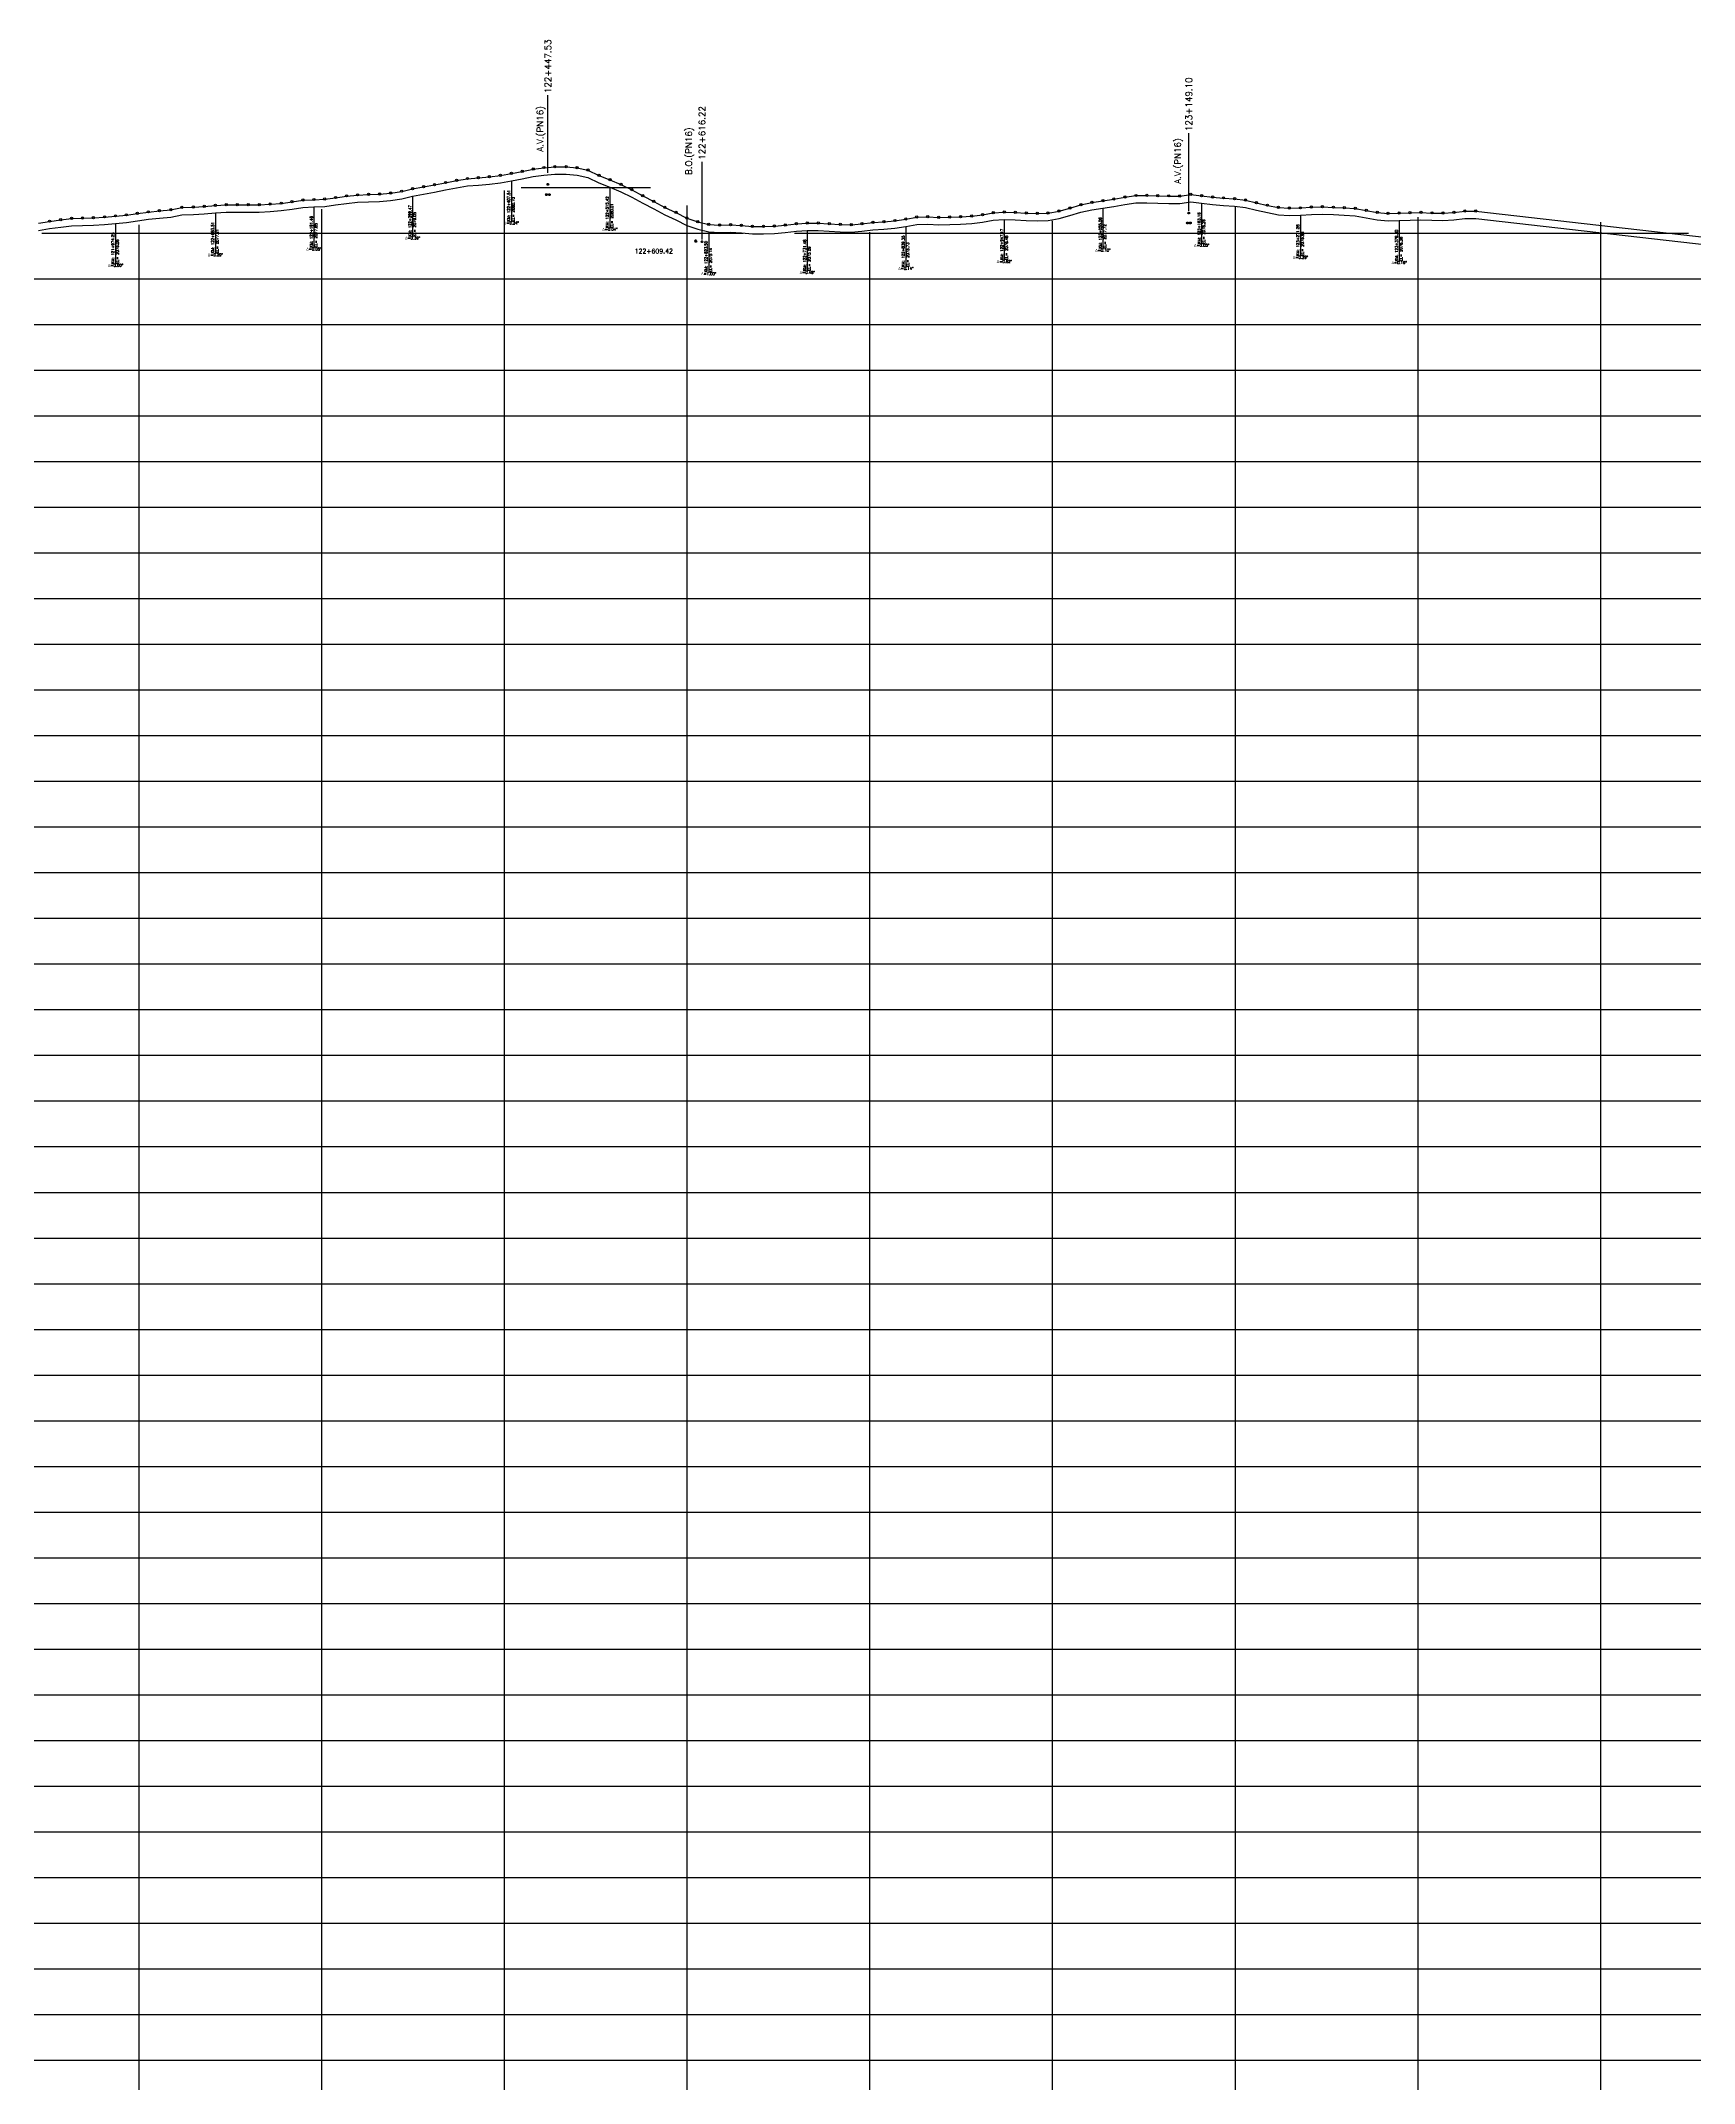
# Model space of a CAD drawing. Header units: metres. Extents: x 575895 to 634487, y 3214622 to 3222739.
# Drawn here: x 623495 to 625305, y 3217461 to 3219696 of the extents above; entities that cross this region are included whole.
import ezdxf

# ---------------------------------------------------------------- set-up
doc = ezdxf.new("R2010")
doc.units = ezdxf.units.M
for name, color, linetype in [('1405-05-17--km 74+000-133+000', 150, 'Continuous'), ('C-ROAD-PROF-GRID-MAJR', 8, 'Continuous'), ('C-ROAD-PROF-LABL', 92, 'Continuous'), ('C-ROAD-PROF-STAN-GEOM', 11, 'Continuous'), ('TXT', 2, 'Continuous'), ('V-CTRL-BMRK', 150, 'Continuous'), ('V-NODE', 1, 'Continuous')]:
    doc.layers.add(name, color=color, linetype=linetype)
doc.styles.add('RD', font='ROMAND.SHX', dxfattribs={"height": 3.5})
doc.styles.get("Standard").update_dxf_attribs({"font": 'romanc.shx', "height": 2})

msp = doc.modelspace()

# ---------------------------------------------------------------- linework, layer by layer
at = {"layer": '1405-05-17--km 74+000-133+000', "color": 150, "linetype": 'Continuous', "lineweight": -3, "ltscale": 2, "flags": 128}
for points in [[(623493, 3219496.4), (623505, 3219498.5), (623517.1, 3219500.2), (623529.1, 3219501.5), (623541, 3219501.9), (623553, 3219502.3), (623565.1, 3219503.2), (623577.1, 3219504.3), (623589.1, 3219505.4), (623601.1, 3219507), (623613.1, 3219508.7), (623625.2, 3219509.9), (623637.7, 3219511), (623649.7, 3219513.6), (623662.4, 3219514.1), (623674.3, 3219514.6), (623686.4, 3219515.8), (623698.4, 3219516.4), (623710.4, 3219516.4), (623722.4, 3219516.5), (623734.4, 3219516.6), (623746.4, 3219517.2), (623758.5, 3219518.2), (623770.4, 3219519.9), (623782.3, 3219521.7), (623794.3, 3219522.2), (623806.1, 3219522.8), (623818, 3219524.4), (623830.1, 3219526.2), (623842.1, 3219527.3), (623854.2, 3219527.8), (623866.2, 3219528.2), (623878.2, 3219529.3), (623890.4, 3219531.3), (623902.3, 3219534.2), (623914.4, 3219536.3), (623926.3, 3219538.5), (623938.4, 3219540.8), (623950.4, 3219543.2), (623962.4, 3219545.2), (623974.3, 3219546), (623986.4, 3219547.1), (623998.4, 3219548.8), (624010.4, 3219550.7), (624022.4, 3219553.1), (624034.4, 3219555.5), (624046, 3219557.2), (624058, 3219558), (624070.4, 3219558.2), (624082.3, 3219556.9), (624094.3, 3219554.6), (624106.3, 3219548.7), (624118.3, 3219543.8), (624130.3, 3219538.8), (624142.3, 3219533), (624154.3, 3219526.5), (624166.3, 3219520.1), (624178.4, 3219513.6), (624190.5, 3219508), (624202.5, 3219502.1), (624214.4, 3219497.9), (624226.4, 3219495.1), (624238.4, 3219494.4), (624250.4, 3219494.5), (624262.3, 3219493.9), (624274.3, 3219492.9), (624286.4, 3219492.9), (624298.3, 3219493.1), (624310.3, 3219494.2), (624322.4, 3219495.6), (624334.3, 3219496.6), (624346.4, 3219496.6), (624358.4, 3219495.8), (624370.4, 3219495), (624382.4, 3219494.8), (624394.2, 3219495.9), (624406.2, 3219497.1), (624418.3, 3219498), (624430.2, 3219499.2), (624442.2, 3219501), (624454.2, 3219503.1), (624466.2, 3219503.3), (624478.2, 3219502.7), (624490.2, 3219503), (624502.2, 3219503.4), (624514.3, 3219504.1), (624526.3, 3219505.6), (624537.9, 3219507.7), (624550, 3219508.5), (624562, 3219508), (624574, 3219507.3), (624586, 3219507.1), (624597.9, 3219507.3), (624610, 3219509.5), (624621.9, 3219513), (624633.9, 3219516.6), (624645.9, 3219519.2), (624657.9, 3219520.9), (624669.9, 3219522.8), (624682, 3219524.8), (624694, 3219526.6), (624706, 3219526.8), (624718, 3219526.5), (624730, 3219526.2), (624742, 3219525.9), (624754.1, 3219527.7), (624766, 3219526.3), (624778, 3219525), (624789.9, 3219524), (624802.1, 3219523.2), (624814, 3219521.6), (624826, 3219518.8), (624838, 3219516), (624850.1, 3219513.6), (624862.1, 3219512.9), (624874.1, 3219513.1), (624886.2, 3219513.9), (624898.2, 3219514.2), (624910.2, 3219513.8), (624922.1, 3219513.3), (624934.1, 3219512.5), (624946.2, 3219510.4), (624958.2, 3219508.1), (624970.1, 3219507.2), (624982.2, 3219507.3), (624994.1, 3219507.8), (625006.1, 3219508.1), (625018.1, 3219507.6), (625030.1, 3219507.3), (625042.1, 3219508.2), (625054.1, 3219509.6), (625066.1, 3219509.6), (625319.5, 3219480.8)], [(623493, 3219488.4), (623505, 3219490.5), (623517.1, 3219492.2), (623529.1, 3219493.5), (623541, 3219493.9), (623553, 3219494.3), (623565.1, 3219495.2), (623577.1, 3219496.3), (623589.1, 3219497.4), (623601.1, 3219499), (623613.1, 3219500.7), (623625.2, 3219501.9), (623637.7, 3219503), (623649.7, 3219505.6), (623662.4, 3219506.1), (623674.3, 3219506.6), (623686.4, 3219507.8), (623698.4, 3219508.4), (623710.4, 3219508.4), (623722.4, 3219508.5), (623734.4, 3219508.6), (623746.4, 3219509.2), (623758.5, 3219510.2), (623770.4, 3219511.9), (623782.3, 3219513.7), (623794.3, 3219514.2), (623806.1, 3219514.8), (623818, 3219516.4), (623830.1, 3219518.2), (623842.1, 3219519.3), (623854.2, 3219519.8), (623866.2, 3219520.2), (623878.2, 3219521.3), (623890.4, 3219523.3), (623902.3, 3219526.2), (623914.4, 3219528.3), (623926.3, 3219530.5), (623938.4, 3219532.8), (623950.4, 3219535.2), (623962.4, 3219537.2), (623974.3, 3219538), (623986.4, 3219539.1), (623998.4, 3219540.8), (624010.4, 3219542.7), (624022.4, 3219545.1), (624034.4, 3219547.5), (624046, 3219549.2), (624058, 3219550), (624070.4, 3219550.2), (624082.3, 3219548.9), (624094.3, 3219546.6), (624106.3, 3219540.7), (624118.3, 3219535.8), (624130.3, 3219530.8), (624142.3, 3219525), (624154.3, 3219518.5), (624166.3, 3219512.1), (624178.4, 3219505.6), (624190.5, 3219500), (624202.5, 3219494.1), (624214.4, 3219489.9), (624226.4, 3219487.1), (624238.4, 3219486.4), (624250.4, 3219486.5), (624262.3, 3219485.9), (624274.3, 3219484.9), (624286.4, 3219484.9), (624298.3, 3219485.1), (624310.3, 3219486.2), (624322.4, 3219487.6), (624334.3, 3219488.6), (624346.4, 3219488.6), (624358.4, 3219487.8), (624370.4, 3219487), (624382.4, 3219486.8), (624394.2, 3219487.9), (624406.2, 3219489.1), (624418.3, 3219490), (624430.2, 3219491.2), (624442.2, 3219493), (624454.2, 3219495.1), (624466.2, 3219495.3), (624478.2, 3219494.7), (624490.2, 3219495), (624502.2, 3219495.4), (624514.3, 3219496.1), (624526.3, 3219497.6), (624537.9, 3219499.7), (624550, 3219500.5), (624562, 3219500), (624574, 3219499.3), (624586, 3219499.1), (624597.9, 3219499.3), (624610, 3219501.5), (624621.9, 3219505), (624633.9, 3219508.6), (624645.9, 3219511.2), (624657.9, 3219512.9), (624669.9, 3219514.8), (624682, 3219516.8), (624694, 3219518.6), (624706, 3219518.8), (624718, 3219518.5), (624730, 3219518.2), (624742, 3219517.9), (624754.1, 3219519.7), (624766, 3219518.3), (624778, 3219517), (624789.9, 3219516), (624802.1, 3219515.2), (624814, 3219513.6), (624826, 3219510.8), (624838, 3219508), (624850.1, 3219505.6), (624862.1, 3219504.9), (624874.1, 3219505.1), (624886.2, 3219505.9), (624898.2, 3219506.2), (624910.2, 3219505.8), (624922.1, 3219505.3), (624934.1, 3219504.5), (624946.2, 3219502.4), (624958.2, 3219500.1), (624970.1, 3219499.2), (624982.2, 3219499.3), (624994.1, 3219499.8), (625006.1, 3219500.1), (625018.1, 3219499.6), (625030.1, 3219499.3), (625042.1, 3219500.2), (625054.1, 3219501.6), (625066.1, 3219501.6), (625319.5, 3219472.8)]]:
    msp.add_lwpolyline(points, dxfattribs=at)
at = {"layer": 'C-ROAD-PROF-GRID-MAJR', "color": 8, "linetype": 'Continuous', "lineweight": -3, "ltscale": 0.6}
for p, q in [((624021.1, 3219535.7), (624162.9, 3219535.7)), ((623802.9, 3215235.7), (623802.9, 3219511.8)), ((624002.9, 3215235.7), (624002.9, 3219532.4)), ((624202.9, 3215235.7), (624202.9, 3219516)), ((624802.9, 3215235.7), (624802.9, 3219514)), ((623602.9, 3215235.7), (623602.9, 3219494.7)), ((624602.9, 3215235.7), (624602.9, 3219499.2)), ((625002.9, 3215235.7), (625002.9, 3219503.2)), ((625202.9, 3215235.7), (625202.9, 3219497.6)), ((623496.5, 3219485.7), (624264.3, 3219485.7)), ((624320.2, 3219485.7), (625298.9, 3219485.7)), ((624402.9, 3215235.7), (624402.9, 3219486.8)), ((622132.5, 3219435.7), (625756.5, 3219435.7)), ((621813.6, 3219385.7), (626979.7, 3219385.7)), ((621345.2, 3219335.7), (628053.3, 3219335.7)), ((620244.8, 3219285.7), (628811.9, 3219285.7)), ((620175.2, 3219235.7), (628858.8, 3219235.7)), ((620052, 3219185.7), (628966.4, 3219185.7)), ((619796.3, 3219135.7), (629166.5, 3219135.7)), ((618924.6, 3219085.7), (629197.9, 3219085.7)), ((618599.9, 3219035.7), (629277.8, 3219035.7)), ((618328.5, 3218985.7), (634202.9, 3218985.7)), ((618045.3, 3218935.7), (634202.9, 3218935.7)), ((589229.7, 3218885.7), (634202.9, 3218885.7)), ((588839, 3218835.7), (634202.9, 3218835.7)), ((588788.5, 3218785.7), (634202.9, 3218785.7)), ((588574.1, 3218735.7), (634202.9, 3218735.7)), ((587846.2, 3218685.7), (634202.9, 3218685.7)), ((587471.4, 3218635.7), (634202.9, 3218635.7)), ((587402.3, 3218585.7), (634202.9, 3218585.7)), ((586879.5, 3218535.7), (634202.9, 3218535.7)), ((586834, 3218485.7), (634202.9, 3218485.7)), ((586802.6, 3218435.7), (634202.9, 3218435.7)), ((586657.4, 3218385.7), (634202.9, 3218385.7)), ((586394.3, 3218335.7), (634202.9, 3218335.7)), ((586104.8, 3218285.7), (634202.9, 3218285.7)), ((585771.4, 3218235.7), (634202.9, 3218235.7)), ((585413.8, 3218185.7), (634202.9, 3218185.7)), ((583461.1, 3218135.7), (634202.9, 3218135.7)), ((583425.8, 3218085.7), (634202.9, 3218085.7)), ((583390.7, 3218035.7), (634202.9, 3218035.7)), ((583124, 3217985.7), (634202.9, 3217985.7)), ((581945.1, 3217935.7), (634202.9, 3217935.7)), ((581633, 3217885.7), (634202.9, 3217885.7)), ((581370.7, 3217835.7), (634202.9, 3217835.7)), ((580454.3, 3217785.7), (634202.9, 3217785.7)), ((579879.4, 3217735.7), (634202.9, 3217735.7)), ((579207.9, 3217685.7), (634202.9, 3217685.7)), ((578887.7, 3217635.7), (634202.9, 3217635.7)), ((578337, 3217585.7), (634202.9, 3217585.7)), ((577365.6, 3217535.7), (634202.9, 3217535.7)), ((577266.7, 3217485.7), (634202.9, 3217485.7))]:
    msp.add_line(p, q, dxfattribs=at)
at = {"layer": 'C-ROAD-PROF-LABL', "color": 92, "linetype": 'Continuous', "lineweight": -3}
for p, q in [((624050.4, 3219551.7), (624050.4, 3219636.7)), ((624752, 3219510.1), (624752, 3219595.1)), ((624219.1, 3219478.7), (624219.1, 3219563.7))]:
    msp.add_line(p, q, dxfattribs=at)
at = {"layer": 'C-ROAD-PROF-STAN-GEOM', "color": 11, "linetype": 'Continuous', "lineweight": -3}
for p, q in [((624010.4, 3219542.7), (624010.4, 3219497.7)), ((624118.3, 3219535.8), (624118.3, 3219490.8)), ((623794.3, 3219514.2), (623794.3, 3219469.2)), ((623902.3, 3219526.2), (623902.3, 3219481.2)), ((624657.9, 3219512.9), (624657.9, 3219467.9)), ((624766, 3219518.3), (624766, 3219473.3)), ((623577.1, 3219496.3), (623577.1, 3219451.3)), ((623686.4, 3219507.8), (623686.4, 3219462.8)), ((624334.3, 3219488.6), (624334.3, 3219443.6)), ((624442.2, 3219493), (624442.2, 3219448)), ((624550, 3219500.5), (624550, 3219455.5)), ((624874.1, 3219505.1), (624874.1, 3219460.1)), ((624982.2, 3219499.3), (624982.2, 3219454.3)), ((624226.4, 3219487.1), (624226.4, 3219442.1))]:
    msp.add_line(p, q, dxfattribs=at)
at = {"layer": 'V-CTRL-BMRK'}
for p, q in [((624049.1, 3219538.9), (624051.6, 3219538.9)), ((624050.4, 3219537.6), (624050.4, 3219540.1)), ((624047.5, 3219527.8), (624050, 3219527.8)), ((624047.6, 3219527.8), (624050.1, 3219527.8)), ((624047.6, 3219527.7), (624050.1, 3219527.7)), ((624048.7, 3219526.5), (624048.7, 3219529)), ((624048.8, 3219526.5), (624048.8, 3219529)), ((624048.8, 3219526.5), (624048.8, 3219529)), ((624050.7, 3219527.8), (624053.2, 3219527.8)), ((624050.7, 3219527.8), (624053.2, 3219527.8)), ((624050.8, 3219527.7), (624053.3, 3219527.7)), ((624052, 3219526.5), (624052, 3219529)), ((624052, 3219526.5), (624052, 3219529)), ((624052.1, 3219526.5), (624052.1, 3219529)), ((624749.2, 3219496.8), (624751.7, 3219496.8)), ((624749.2, 3219496.7), (624751.7, 3219496.7)), ((624749.2, 3219496.6), (624751.7, 3219496.6)), ((624750.4, 3219495.5), (624750.4, 3219498)), ((624750.4, 3219495.5), (624750.4, 3219498)), ((624750.4, 3219495.4), (624750.4, 3219497.9)), ((624750.7, 3219507.6), (624753.2, 3219507.6)), ((624752, 3219506.4), (624752, 3219508.9)), ((624752.3, 3219496.6), (624754.8, 3219496.6)), ((624752.3, 3219496.6), (624754.8, 3219496.6)), ((624752.4, 3219496.8), (624754.9, 3219496.8)), ((624753.5, 3219495.3), (624753.5, 3219497.8)), ((624753.5, 3219495.3), (624753.5, 3219497.8)), ((624753.7, 3219495.6), (624753.7, 3219498.1)), ((624211, 3219477.3), (624213.5, 3219477.3)), ((624211, 3219476.5), (624213.5, 3219476.5)), ((624211, 3219476.5), (624213.5, 3219476.5)), ((624212.2, 3219476.1), (624212.2, 3219478.6)), ((624212.3, 3219475.3), (624212.3, 3219477.8)), ((624212.3, 3219475.2), (624212.3, 3219477.7)), ((624217.8, 3219476.2), (624220.3, 3219476.2)), ((624219.1, 3219475), (624219.1, 3219477.5))]:
    msp.add_line(p, q, dxfattribs=at)
at = {"layer": 'V-CTRL-BMRK', "const_width": 0.962}
for points in [[(624049.9, 3219538.9, 0.414214), (624050.4, 3219538.4, 1)], [(624050.9, 3219538.9, 0.414214), (624050.4, 3219539.3, 1)], [(624048.3, 3219527.8, 0.414214), (624048.7, 3219527.3, 1)], [(624048.4, 3219527.8, 0.414214), (624048.8, 3219527.3, 1)], [(624048.4, 3219527.7, 0.414214), (624048.8, 3219527.3, 1)], [(624049.2, 3219527.8, 0.414214), (624048.7, 3219528.2, 1)], [(624049.3, 3219527.8, 0.414214), (624048.8, 3219528.2, 1)], [(624049.3, 3219527.7, 0.414214), (624048.8, 3219528.2, 1)], [(624051.5, 3219527.8, 0.414214), (624052, 3219527.3, 1)], [(624051.5, 3219527.8, 0.414214), (624052, 3219527.3, 1)], [(624051.6, 3219527.7, 0.414214), (624052.1, 3219527.2, 1)], [(624052.4, 3219527.8, 0.414214), (624052, 3219528.2, 1)], [(624052.4, 3219527.8, 0.414214), (624052, 3219528.2, 1)], [(624052.6, 3219527.7, 0.414214), (624052.1, 3219528.2, 1)], [(624749.9, 3219496.6, 0.414214), (624750.4, 3219496.1, 1)], [(624749.9, 3219496.8, 0.414214), (624750.4, 3219496.3, 1)], [(624749.9, 3219496.7, 0.414214), (624750.4, 3219496.3, 1)], [(624750.9, 3219496.8, 0.414214), (624750.4, 3219497.2, 1)], [(624750.9, 3219496.7, 0.414214), (624750.4, 3219497.2, 1)], [(624750.9, 3219496.6, 0.414214), (624750.4, 3219497.1, 1)], [(624751.5, 3219507.6, 0.414214), (624752, 3219507.1, 1)], [(624752.4, 3219507.6, 0.414214), (624752, 3219508.1, 1)], [(624753.1, 3219496.6, 0.414214), (624753.5, 3219496.1, 1)], [(624753.1, 3219496.6, 0.414214), (624753.5, 3219496.1, 1)], [(624753.2, 3219496.8, 0.414214), (624753.7, 3219496.3, 1)], [(624754, 3219496.6, 0.414214), (624753.5, 3219497, 1)], [(624754, 3219496.6, 0.414214), (624753.5, 3219497, 1)], [(624754.1, 3219496.8, 0.414214), (624753.7, 3219497.3, 1)], [(624211.8, 3219477.3, 0.414214), (624212.2, 3219476.8, 1)], [(624211.8, 3219476.5, 0.414214), (624212.3, 3219476, 1)], [(624211.8, 3219476.5, 0.414214), (624212.3, 3219476, 1)], [(624212.7, 3219477.3, 0.414214), (624212.2, 3219477.8, 1)], [(624212.8, 3219476.5, 0.414214), (624212.3, 3219477, 1)], [(624212.8, 3219476.5, 0.414214), (624212.3, 3219476.9, 1)], [(624218.6, 3219476.2, 0.414214), (624219.1, 3219475.7, 1)], [(624219.6, 3219476.2, 0.414214), (624219.1, 3219476.7, 1)]]:
    msp.add_lwpolyline(points, format="xyb", dxfattribs=at)
at = {"layer": 'V-CTRL-BMRK'}
for centre in [(624050.4, 3219538.9), (624048.7, 3219527.8), (624048.8, 3219527.8), (624048.8, 3219527.7), (624052, 3219527.8), (624052, 3219527.8), (624052.1, 3219527.7), (624750.4, 3219496.6), (624750.4, 3219496.8), (624750.4, 3219496.7), (624752, 3219507.6), (624753.5, 3219496.6), (624753.5, 3219496.6), (624753.7, 3219496.8), (624212.2, 3219477.3), (624212.3, 3219476.5), (624212.3, 3219476.5), (624219.1, 3219476.2)]:
    msp.add_circle(centre, 0.962, dxfattribs=at)
at = {"layer": 'V-NODE', "lineweight": -2}
for p, q in [((624034.4, 3219555.7), (624034.4, 3219555.7)), ((624046, 3219557.4), (624046, 3219557.4)), ((624058, 3219558.2), (624058, 3219558.2)), ((624070.4, 3219558.4), (624070.4, 3219558.4)), ((624082.3, 3219557.1), (624082.3, 3219557.1)), ((623902.3, 3219534.4), (623902.3, 3219534.4)), ((623914.4, 3219536.5), (623914.4, 3219536.5)), ((623926.3, 3219538.7), (623926.3, 3219538.7)), ((623938.4, 3219541), (623938.4, 3219541)), ((623950.4, 3219543.4), (623950.4, 3219543.4)), ((623962.4, 3219545.4), (623962.4, 3219545.4)), ((623974.3, 3219546.2), (623974.3, 3219546.2)), ((623986.4, 3219547.3), (623986.4, 3219547.3)), ((623998.4, 3219549), (623998.4, 3219549)), ((624010.4, 3219550.9), (624010.4, 3219550.9)), ((624022.4, 3219553.3), (624022.4, 3219553.3)), ((624094.3, 3219554.8), (624094.3, 3219554.8)), ((624106.3, 3219548.9), (624106.3, 3219548.9)), ((624118.3, 3219544), (624118.3, 3219544)), ((624130.3, 3219539), (624130.3, 3219539)), ((623637.7, 3219511.2), (623637.7, 3219511.2)), ((623649.7, 3219513.8), (623649.7, 3219513.8)), ((623662.4, 3219514.3), (623662.4, 3219514.3)), ((623674.3, 3219514.8), (623674.3, 3219514.8)), ((623686.4, 3219516), (623686.4, 3219516)), ((623698.4, 3219516.6), (623698.4, 3219516.6)), ((623710.4, 3219516.6), (623710.4, 3219516.6)), ((623722.4, 3219516.7), (623722.4, 3219516.7)), ((623734.4, 3219516.8), (623734.4, 3219516.8)), ((623746.4, 3219517.4), (623746.4, 3219517.4)), ((623758.5, 3219518.4), (623758.5, 3219518.4)), ((623770.4, 3219520.1), (623770.4, 3219520.1)), ((623782.3, 3219521.9), (623782.3, 3219521.9)), ((623794.3, 3219522.4), (623794.3, 3219522.4)), ((623806.1, 3219523), (623806.1, 3219523)), ((623818, 3219524.6), (623818, 3219524.6)), ((623830.1, 3219526.4), (623830.1, 3219526.4)), ((623842.1, 3219527.5), (623842.1, 3219527.5)), ((623854.2, 3219528), (623854.2, 3219528)), ((623866.2, 3219528.4), (623866.2, 3219528.4)), ((623878.2, 3219529.5), (623878.2, 3219529.5)), ((623890.4, 3219531.5), (623890.4, 3219531.5)), ((624142.3, 3219533.2), (624142.3, 3219533.2)), ((624154.3, 3219526.7), (624154.3, 3219526.7)), ((624166.3, 3219520.3), (624166.3, 3219520.3)), ((624178.4, 3219513.8), (624178.4, 3219513.8)), ((624621.9, 3219513.2), (624621.9, 3219513.2)), ((624633.9, 3219516.8), (624633.9, 3219516.8)), ((624645.9, 3219519.4), (624645.9, 3219519.4)), ((624657.9, 3219521.1), (624657.9, 3219521.1)), ((624669.9, 3219523), (624669.9, 3219523)), ((624682, 3219525), (624682, 3219525)), ((624694, 3219526.8), (624694, 3219526.8)), ((624706, 3219527), (624706, 3219527)), ((624718, 3219526.7), (624718, 3219526.7)), ((624730, 3219526.4), (624730, 3219526.4)), ((624742, 3219526.1), (624742, 3219526.1)), ((624754.1, 3219527.9), (624754.1, 3219527.9)), ((624766, 3219526.5), (624766, 3219526.5)), ((624778, 3219525.2), (624778, 3219525.2)), ((624789.9, 3219524.2), (624789.9, 3219524.2)), ((624802.1, 3219523.4), (624802.1, 3219523.4)), ((624814, 3219521.8), (624814, 3219521.8)), ((624826, 3219519), (624826, 3219519)), ((624838, 3219516.2), (624838, 3219516.2)), ((624850.1, 3219513.8), (624850.1, 3219513.8)), ((624862.1, 3219513.1), (624862.1, 3219513.1)), ((624874.1, 3219513.3), (624874.1, 3219513.3)), ((624886.2, 3219514.1), (624886.2, 3219514.1)), ((624898.2, 3219514.4), (624898.2, 3219514.4)), ((624910.2, 3219514), (624910.2, 3219514)), ((624922.1, 3219513.5), (624922.1, 3219513.5)), ((624934.1, 3219512.7), (624934.1, 3219512.7)), ((623505, 3219498.7), (623505, 3219498.7)), ((623517.1, 3219500.4), (623517.1, 3219500.4)), ((623529.1, 3219501.7), (623529.1, 3219501.7)), ((623541, 3219502.1), (623541, 3219502.1)), ((623553, 3219502.5), (623553, 3219502.5)), ((623565.1, 3219503.4), (623565.1, 3219503.4)), ((623577.1, 3219504.5), (623577.1, 3219504.5)), ((623589.1, 3219505.6), (623589.1, 3219505.6)), ((623601.1, 3219507.2), (623601.1, 3219507.2)), ((623613.1, 3219508.9), (623613.1, 3219508.9)), ((623625.2, 3219510.1), (623625.2, 3219510.1)), ((624190.5, 3219508.2), (624190.5, 3219508.2)), ((624202.5, 3219502.3), (624202.5, 3219502.3)), ((624214.4, 3219498.1), (624214.4, 3219498.1)), ((624226.4, 3219495.3), (624226.4, 3219495.3)), ((624238.4, 3219494.6), (624238.4, 3219494.6)), ((624250.4, 3219494.7), (624250.4, 3219494.7)), ((624262.3, 3219494.1), (624262.3, 3219494.1)), ((624274.3, 3219493.1), (624274.3, 3219493.1)), ((624286.4, 3219493.1), (624286.4, 3219493.1)), ((624298.3, 3219493.3), (624298.3, 3219493.3)), ((624310.3, 3219494.4), (624310.3, 3219494.4)), ((624322.4, 3219495.8), (624322.4, 3219495.8)), ((624334.3, 3219496.8), (624334.3, 3219496.8)), ((624346.4, 3219496.8), (624346.4, 3219496.8)), ((624358.4, 3219496), (624358.4, 3219496)), ((624370.4, 3219495.2), (624370.4, 3219495.2)), ((624382.4, 3219495), (624382.4, 3219495)), ((624394.2, 3219496.1), (624394.2, 3219496.1)), ((624406.2, 3219497.3), (624406.2, 3219497.3)), ((624418.3, 3219498.2), (624418.3, 3219498.2)), ((624430.2, 3219499.4), (624430.2, 3219499.4)), ((624442.2, 3219501.2), (624442.2, 3219501.2)), ((624454.2, 3219503.3), (624454.2, 3219503.3)), ((624466.2, 3219503.5), (624466.2, 3219503.5)), ((624478.2, 3219502.9), (624478.2, 3219502.9)), ((624490.2, 3219503.2), (624490.2, 3219503.2)), ((624502.2, 3219503.6), (624502.2, 3219503.6)), ((624514.3, 3219504.3), (624514.3, 3219504.3)), ((624526.3, 3219505.8), (624526.3, 3219505.8)), ((624537.9, 3219507.9), (624537.9, 3219507.9)), ((624550, 3219508.7), (624550, 3219508.7)), ((624562, 3219508.2), (624562, 3219508.2)), ((624574, 3219507.5), (624574, 3219507.5)), ((624586, 3219507.3), (624586, 3219507.3)), ((624597.9, 3219507.5), (624597.9, 3219507.5)), ((624610, 3219509.7), (624610, 3219509.7)), ((624946.2, 3219510.6), (624946.2, 3219510.6)), ((624958.2, 3219508.3), (624958.2, 3219508.3)), ((624970.1, 3219507.4), (624970.1, 3219507.4)), ((624982.2, 3219507.5), (624982.2, 3219507.5)), ((624994.1, 3219508), (624994.1, 3219508)), ((625006.1, 3219508.3), (625006.1, 3219508.3)), ((625018.1, 3219507.8), (625018.1, 3219507.8)), ((625030.1, 3219507.5), (625030.1, 3219507.5)), ((625042.1, 3219508.4), (625042.1, 3219508.4)), ((625054.1, 3219509.8), (625054.1, 3219509.8)), ((625066.1, 3219509.8), (625066.1, 3219509.8))]:
    msp.add_line(p, q, dxfattribs=at)
for centre in [(624034.4, 3219555.7), (624046, 3219557.4), (624058, 3219558.2), (624070.4, 3219558.4), (624082.3, 3219557.1), (624094.3, 3219554.8), (623902.3, 3219534.4), (623914.4, 3219536.5), (623926.3, 3219538.7), (623938.4, 3219541), (623950.4, 3219543.4), (623962.4, 3219545.4), (623974.3, 3219546.2), (623986.4, 3219547.3), (623998.4, 3219549), (624010.4, 3219550.9), (624022.4, 3219553.3), (624106.3, 3219548.9), (624118.3, 3219544), (624130.3, 3219539), (624142.3, 3219533.2), (623625.2, 3219510.1), (623637.7, 3219511.2), (623649.7, 3219513.8), (623662.4, 3219514.3), (623674.3, 3219514.8), (623686.4, 3219516), (623698.4, 3219516.6), (623710.4, 3219516.6), (623722.4, 3219516.7), (623734.4, 3219516.8), (623746.4, 3219517.4), (623758.5, 3219518.4), (623770.4, 3219520.1), (623782.3, 3219521.9), (623794.3, 3219522.4), (623806.1, 3219523), (623818, 3219524.6), (623830.1, 3219526.4), (623842.1, 3219527.5), (623854.2, 3219528), (623866.2, 3219528.4), (623878.2, 3219529.5), (623890.4, 3219531.5), (624154.3, 3219526.7), (624166.3, 3219520.3), (624178.4, 3219513.8), (624610, 3219509.7), (624621.9, 3219513.2), (624633.9, 3219516.8), (624645.9, 3219519.4), (624657.9, 3219521.1), (624669.9, 3219523), (624682, 3219525), (624694, 3219526.8), (624706, 3219527), (624718, 3219526.7), (624730, 3219526.4), (624742, 3219526.1), (624754.1, 3219527.9), (624766, 3219526.5), (624778, 3219525.2), (624789.9, 3219524.2), (624802.1, 3219523.4), (624814, 3219521.8), (624826, 3219519), (624838, 3219516.2), (624850.1, 3219513.8), (624862.1, 3219513.1), (624874.1, 3219513.3), (624886.2, 3219514.1), (624898.2, 3219514.4), (624910.2, 3219514), (624922.1, 3219513.5), (624934.1, 3219512.7), (624946.2, 3219510.6), (625054.1, 3219509.8), (625066.1, 3219509.8), (623505, 3219498.7), (623517.1, 3219500.4), (623529.1, 3219501.7), (623541, 3219502.1), (623553, 3219502.5), (623565.1, 3219503.4), (623577.1, 3219504.5), (623589.1, 3219505.6), (623601.1, 3219507.2), (623613.1, 3219508.9), (624190.5, 3219508.2), (624202.5, 3219502.3), (624214.4, 3219498.1), (624226.4, 3219495.3), (624238.4, 3219494.6), (624250.4, 3219494.7), (624262.3, 3219494.1), (624274.3, 3219493.1), (624286.4, 3219493.1), (624298.3, 3219493.3), (624310.3, 3219494.4), (624322.4, 3219495.8), (624334.3, 3219496.8), (624346.4, 3219496.8), (624358.4, 3219496), (624370.4, 3219495.2), (624382.4, 3219495), (624394.2, 3219496.1), (624406.2, 3219497.3), (624418.3, 3219498.2), (624430.2, 3219499.4), (624442.2, 3219501.2), (624454.2, 3219503.3), (624466.2, 3219503.5), (624478.2, 3219502.9), (624490.2, 3219503.2), (624502.2, 3219503.6), (624514.3, 3219504.3), (624526.3, 3219505.8), (624537.9, 3219507.9), (624550, 3219508.7), (624562, 3219508.2), (624574, 3219507.5), (624586, 3219507.3), (624597.9, 3219507.5), (624958.2, 3219508.3), (624970.1, 3219507.4), (624982.2, 3219507.5), (624994.1, 3219508), (625006.1, 3219508.3), (625018.1, 3219507.8), (625030.1, 3219507.5), (625042.1, 3219508.4)]:
    msp.add_circle(centre, 1.25, dxfattribs=at)

# ---------------------------------------------------------------- texts
at = {"layer": 'C-ROAD-PROF-LABL', "color": 2, "linetype": 'Continuous', "lineweight": -3, "char_height": 7, "attachment_point": 4, "rotation": 90}
for s, insert in [('{\\C7;122+447.53}', (624050.4, 3219638.8)), ('{\\C7;123+149.10}', (624752, 3219597.2)), ('{\\C7;122+616.22}', (624219.1, 3219565.8))]:
    msp.add_mtext(s, dxfattribs=dict(at, insert=insert))
at = {"layer": 'C-ROAD-PROF-LABL', "color": 92, "linetype": 'Continuous', "lineweight": -3, "insert": (624187.3, 3219465.9), "char_height": 5, "attachment_point": 6}
msp.add_mtext('{\\C7;122+609.42}', dxfattribs=at)
at = {"layer": 'C-ROAD-PROF-STAN-GEOM', "color": 11, "linetype": 'Continuous', "lineweight": -3, "char_height": 3, "attachment_point": 1, "rotation": 90, "style": 'RD'}
for s, insert in [('{\\Fromand.shx|c0;\\C7;KM: 122+299.47}', (623898, 3219481.8)), ('{\\Fromand.shx|c0;\\C7;KM: 122+407.51}', (624006, 3219498.3)), ('{\\Fromand.shx|c0;\\C7;EL= 2080.70}', (624011, 3219498.3)), ('{\\Fromand.shx|c0;\\C7;KM: 122+515.42}', (624113.9, 3219491.4)), ('{\\Fromand.shx|c0;\\C7;EL= 2080.01}', (624118.9, 3219491.4)), ('{\\Fromand.shx|c0;\\C7;KM: 122+083.51}', (623682, 3219463.4)), ('{\\Fromand.shx|c0;\\C7;EL= 2077.21}', (623687, 3219463.4)), ('{\\Fromand.shx|c0;\\C7;KM: 122+191.46}', (623790, 3219469.8)), ('{\\Fromand.shx|c0;\\C7;EL= 2077.85}', (623795, 3219469.8)), ('{\\Fromand.shx|c0;\\C7;EL= 2079.05}', (623903, 3219481.8)), ('{\\Fromand.shx|c0;\\C7;KM: 122+947.17}', (624545.7, 3219456.1)), ('{\\Fromand.shx|c0;\\C7;KM: 123+055.06}', (624653.6, 3219468.5)), ('{\\Fromand.shx|c0;\\C7;EL= 2077.72}', (624658.6, 3219468.5)), ('{\\Fromand.shx|c0;\\C7;KM: 123+163.16}', (624761.7, 3219473.9)), ('{\\Fromand.shx|c0;\\C7;EL= 2078.26}', (624766.7, 3219473.9)), ('{\\Fromand.shx|c0;\\C7;KM: 123+271.26}', (624869.8, 3219460.7)), ('{\\Fromand.shx|c0;\\C7;KM: 123+379.30}', (624977.8, 3219454.9)), ('{\\Fromand.shx|c0;\\C7;KM: 121+974.25}', (623572.7, 3219451.9)), ('{\\Fromand.shx|c0;\\C7;EL= 2076.06}', (623577.7, 3219451.9)), ('{\\Fromand.shx|c0;\\C7;KM: 122+623.50}', (624222, 3219442.7)), ('{\\Fromand.shx|c0;\\C7;EL= 2075.14}', (624227, 3219442.7)), ('{\\Fromand.shx|c0;\\C7;KM: 122+731.48}', (624330, 3219444.2)), ('{\\Fromand.shx|c0;\\C7;EL= 2075.29}', (624335, 3219444.2)), ('{\\Fromand.shx|c0;\\C7;KM: 122+839.35}', (624437.8, 3219448.6)), ('{\\Fromand.shx|c0;\\C7;EL= 2075.73}', (624442.8, 3219448.6)), ('{\\Fromand.shx|c0;\\C7;EL= 2076.48}', (624550.7, 3219456.1)), ('{\\Fromand.shx|c0;\\C7;EL= 2076.94}', (624874.8, 3219460.7)), ('{\\Fromand.shx|c0;\\C7;EL= 2076.36}', (624982.8, 3219454.9))]:
    msp.add_mtext(s, dxfattribs=dict(at, insert=insert))
at = {"layer": 'C-ROAD-PROF-STAN-GEOM', "color": 11, "linetype": 'Continuous', "lineweight": -3, "char_height": 3, "attachment_point": 5, "style": 'RD'}
for s, insert in [('{\\Fgreekc.shx|c0;Δ\\Fromand.shx|c0;=0.24°}', (624010.4, 3219496.7)), ('{\\Fgreekc.shx|c0;Δ\\Fromand.shx|c0;=0.04°}', (624118.3, 3219489.8)), ('{\\Fgreekc.shx|c0;Δ\\Fromand.shx|c0;=0.05°}', (623794.3, 3219468.2)), ('{\\Fgreekc.shx|c0;Δ\\Fromand.shx|c0;=0.39°}', (623902.3, 3219480.2)), ('{\\Fgreekc.shx|c0;Δ\\Fromand.shx|c0;=0.10°}', (624657.9, 3219466.9)), ('{\\Fgreekc.shx|c0;Δ\\Fromand.shx|c0;=0.05°}', (624766, 3219472.3)), ('{\\Fgreekc.shx|c0;Δ\\Fromand.shx|c0;=0.00°}', (623577.1, 3219450.3)), ('{\\Fgreekc.shx|c0;Δ\\Fromand.shx|c0;=0.29°}', (623686.4, 3219461.8)), ('{\\Fgreekc.shx|c0;Δ\\Fromand.shx|c0;=0.48°}', (624334.3, 3219442.6)), ('{\\Fgreekc.shx|c0;Δ\\Fromand.shx|c0;=0.14°}', (624442.2, 3219447)), ('{\\Fgreekc.shx|c0;Δ\\Fromand.shx|c0;=0.62°}', (624550, 3219454.5)), ('{\\Fgreekc.shx|c0;Δ\\Fromand.shx|c0;=0.29°}', (624874.1, 3219459.1)), ('{\\Fgreekc.shx|c0;Δ\\Fromand.shx|c0;=0.19°}', (624982.2, 3219453.3)), ('{\\Fgreekc.shx|c0;Δ\\Fromand.shx|c0;=1.00°}', (624226.4, 3219441.1))]:
    msp.add_mtext(s, dxfattribs=dict(at, insert=insert))
at = {"layer": 'TXT', "color": 2, "linetype": 'Continuous', "lineweight": -3, "char_height": 7, "attachment_point": 8, "rotation": 90, "style": 'RD'}
for s, insert in [('A.V.(PN16)', (624047.7, 3219599.7)), ('B.O.(PN16)', (624210.4, 3219575.3)), ('A.V.(PN16)', (624745.5, 3219564.5))]:
    msp.add_mtext(s, dxfattribs=dict(at, insert=insert))

doc.saveas('drawing.dxf')
